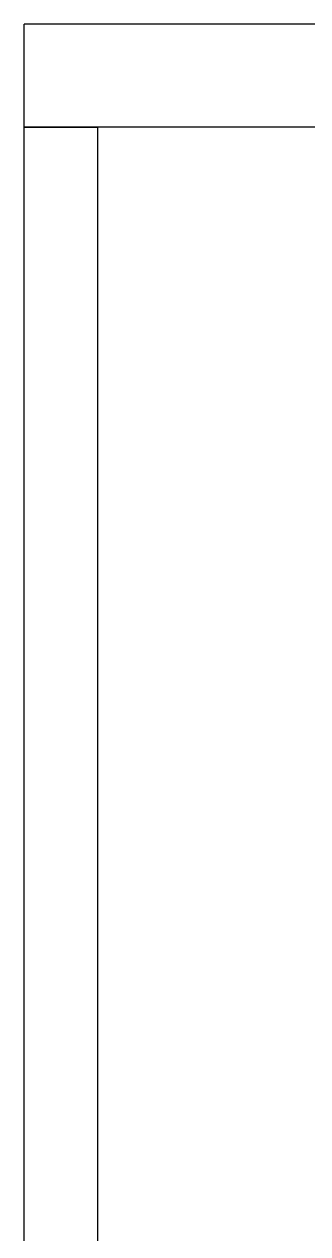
# Model space of a CAD drawing. Header units: millimetres. Extents: x 10 to 76.1, y 10 to 63.5.
# Drawn here: x 10.85 to 11.043, y 25.044 to 25.866 of the extents above; entities that cross this region are included whole.
import ezdxf

# ---------------------------------------------------------------- set-up
doc = ezdxf.new("R2010")
doc.units = ezdxf.units.MM
doc.layers.add('durlok', color=3, linetype='Continuous')

msp = doc.modelspace()

# ---------------------------------------------------------------- linework, layer by layer
at = {"layer": 'durlok', "linetype": 'Continuous', "extrusion": (0, 1, 0)}
for p, q in [((12.35, 25.86641), (10.85, 25.86641)), ((10.85, 25.79641), (10.85, 25.86641)), ((10.85, 25.79641), (10.9, 25.79641)), ((10.85, 24.93641), (10.85, 25.79641)), ((12.35, 25.79641), (10.85, 25.79641)), ((10.9, 24.93641), (10.9, 25.79641))]:
    msp.add_line(p, q, dxfattribs=at)

doc.saveas('drawing.dxf')
